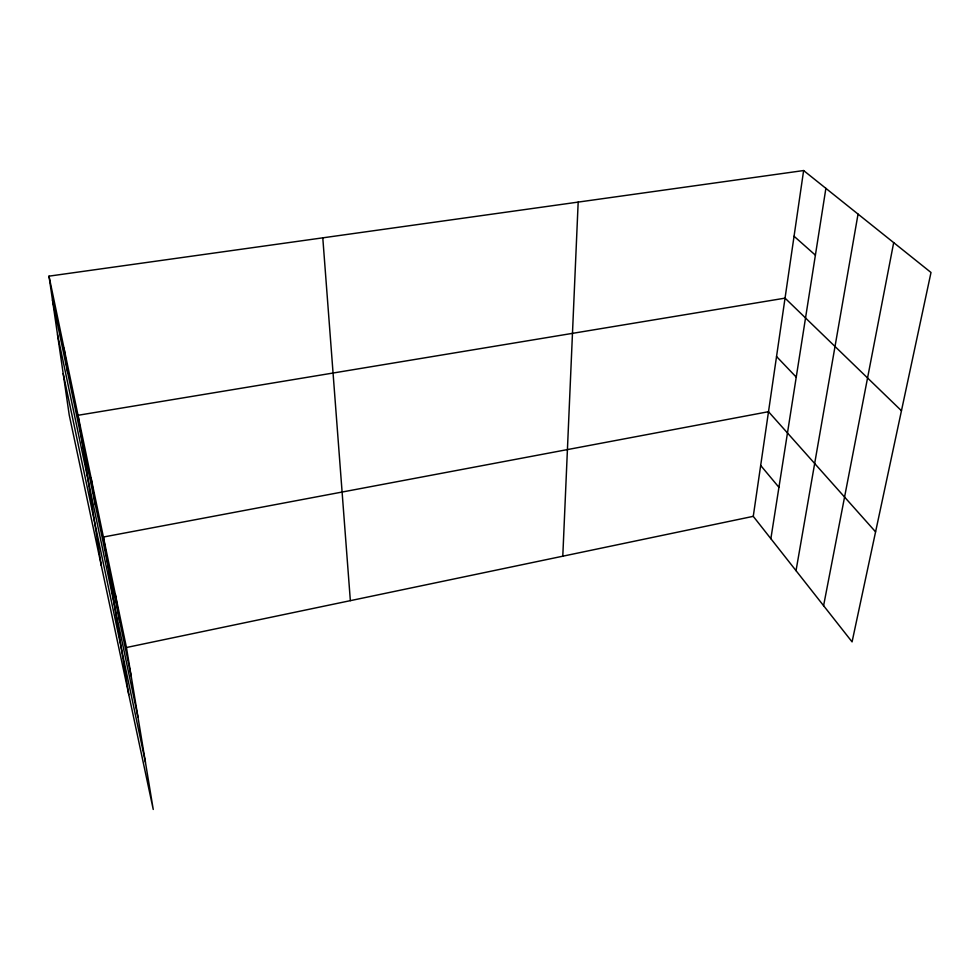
<?xml version="1.0" encoding="UTF-8"?>
<svg xmlns="http://www.w3.org/2000/svg" width="980" height="980" viewBox="0 0 980 980"><rect width="100%" height="100%" fill="white"/><g stroke="black" fill="none" stroke-linecap="round" stroke-linejoin="round"><path stroke-width="1.47" d="M562.79 556.199L578.176 202.101M803.625 170.544L931 272.489L852.073 641.876L753.265 516.338L803.625 170.544L49 276.152L69.225 415.005L153.248 809.456L126.445 647.511L49 276.152M770.868 538.694L825.883 188.368M796.03 570.666L858.039 214.093M823.592 605.677L893.687 242.624M126.445 647.511L753.265 516.338M794.057 236.254L815.397 255.155M901.465 410.755L785.041 298.141L78.02 415.287L101.308 565.595M776.54 356.524L796.238 377.129M875.581 531.858L768.504 411.698L103.402 537.028L128.784 694.587M760.676 465.463L778.929 487.317M63.198 373.649L145.444 762.244M57.526 334.682L137.947 716.968M52.467 299.954L131.161 675.98M115.285 593.99L119.866 622.03M91.115 478.118L95.366 504.945M64.006 348.121L67.779 373.135M322.788 237.834L350.35 600.654"/></g></svg>
